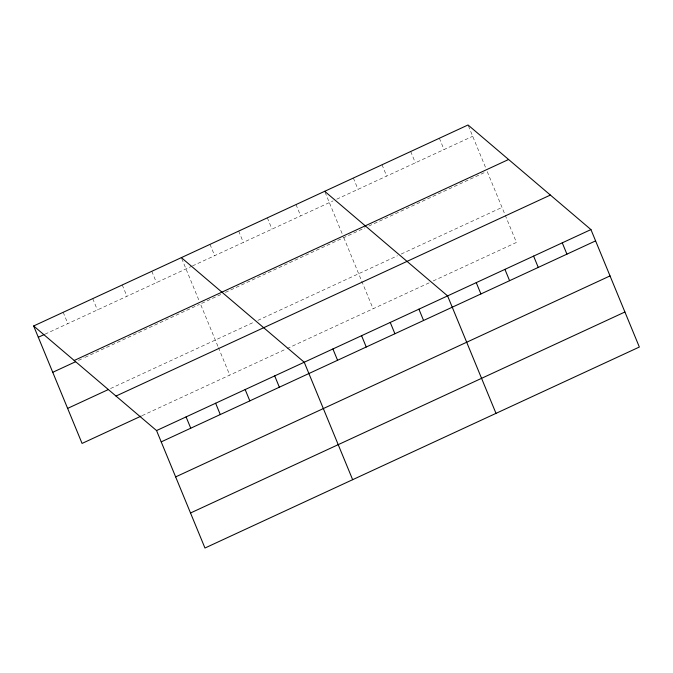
<?xml version="1.0" encoding="UTF-8"?>
<svg xmlns="http://www.w3.org/2000/svg" width="673" height="673" viewBox="0 0 673 673"><rect width="100%" height="100%" fill="white"/><g stroke="black" fill="none" stroke-linecap="round" stroke-linejoin="round"><path stroke-width="0.5" stroke-dasharray="3.37 2.52" d="M44.982 334.187L191.553 266.365M192.478 265.936L333.051 200.891M336.752 199.183L472.698 136.282M78.472 360.4L84.192 357.75M85.143 357.313L199.486 304.406M220.786 294.547L200.445 303.96L218.052 346.679M225.413 292.41L365.06 227.794M368.762 226.086L486.209 171.741M110.507 388.548L254.158 322.081M257.86 320.373L397.507 255.757M401.209 254.041L502.016 207.402M142.096 415.645L286.168 348.984M287.093 348.555L429.517 282.652M433.219 280.944L516.452 242.431L487.134 171.312M468.425 125.918L485.965 168.469M439.368 138.243L444.029 149.541M410.698 151.501L415.359 162.807M382.028 164.767L386.689 176.074M353.359 178.034L358.019 189.34M325.076 192.242L342.616 234.793M343.785 237.636L373.103 308.756M296.019 204.567L300.68 215.873M267.349 217.833L272.01 229.14M238.679 231.1L243.34 242.406M210.01 244.366L214.67 255.664M181.727 258.567L199.267 301.125M218.439 347.63L229.754 375.088M151.804 271.295L156.464 282.601M122.267 284.965L126.928 296.271M92.731 298.627L97.383 309.933M63.186 312.297L67.847 323.604"/><path stroke-width="1.01" d="M33.65 325.968L468.038 124.976L590.936 229.577L639.35 347.032L204.962 548.024L156.548 430.569L33.65 325.968L82.064 443.423L141.137 416.091M38.311 337.266L44.031 334.624M74.207 360.484L508.595 159.493M52.746 372.304L75.62 361.721M67.628 408.393L108.597 389.431M115.992 396.052L550.379 195.061M156.548 430.569L590.936 229.577M161.209 441.875L595.597 240.884M175.645 476.905L610.032 275.913M190.526 512.994L624.914 312.003M324.689 191.3L447.587 295.901L496.001 413.365M181.34 257.624L304.238 362.234L352.652 479.689M562.266 242.844L566.927 254.15M533.596 256.11L538.257 267.417M504.927 269.377L509.587 280.683M476.257 282.643L480.917 293.941M418.917 309.168L423.578 320.474M390.247 322.434L394.908 333.741M361.578 335.701L366.238 347.007M332.908 348.967L337.568 360.274M274.702 375.896L279.362 387.202M245.165 389.566L249.826 400.872M215.629 403.236L220.281 414.543M186.084 416.898L190.745 428.205"/></g></svg>
